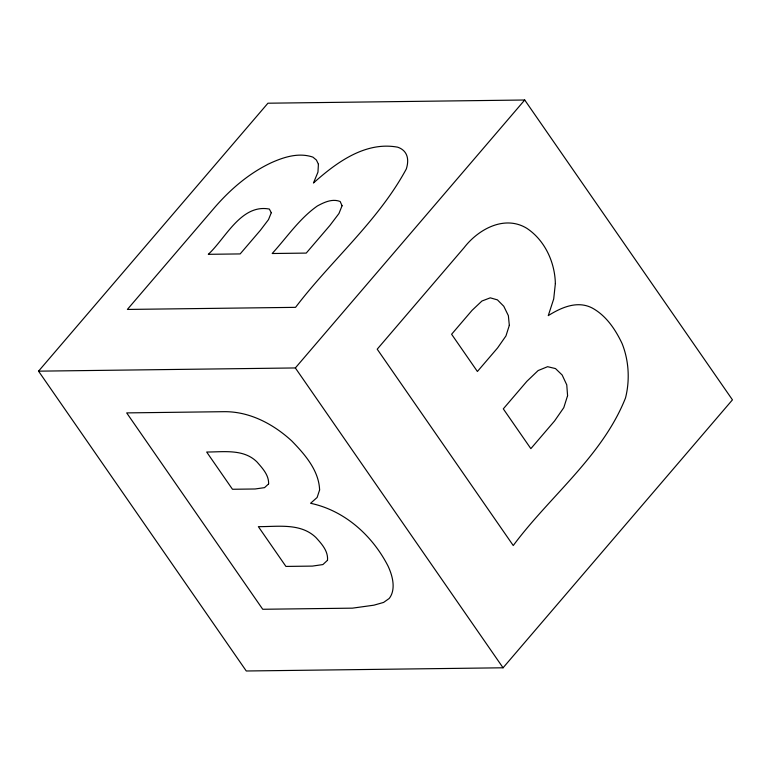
<?xml version="1.0" encoding="UTF-8"?>
<svg xmlns="http://www.w3.org/2000/svg" width="771" height="771" viewBox="0 0 771 771"><rect width="100%" height="100%" fill="white"/><g stroke="black" fill="none" stroke-linecap="round" stroke-linejoin="round"><path stroke-width="1.16" d="M38.55 371.159L267.932 103.208L524.723 100.008L732.45 399.841L503.068 667.792L246.277 670.992L38.55 371.159L295.351 367.95L524.723 100.008M295.351 367.95L503.068 667.792M318.413 164.242L317.96 172.126L313.46 183.016C336.146 162.691 365.252 141.17 397.624 147.174A70.151 29.529 -34.7 0 1 406.317 168.945C378.156 221.132 331.144 260.502 295.553 307.35L127.369 309.441L214.271 207.939C230.153 189.493 248.994 173.234 271.141 162.797C284.113 156.966 298.83 152.321 312.901 157.12L316.438 160.069L318.413 164.242M555.361 283.574L553.703 298.965L548.268 315.618C561.163 307.542 577.277 300.314 592.109 307.957C606.131 315.551 615.431 329.468 622.101 343.577A70.151 53.98 89.3 0 1 625.512 397.942C602.45 456.162 549.742 496.273 513.255 545.54L377.212 349.176L464.113 247.664C478.319 229.228 504.6 214.714 526.834 228.322C544.885 240.301 554.898 262.227 555.361 283.574M567.581 395.687L563.784 407.666L554.532 420.995L530.853 448.645L503.299 408.861L526.863 381.327L538.139 370.552L547.593 366.688L555.496 368.577L562.155 375.005L566.762 384.864L567.581 395.687M509.323 325.362L505.959 335.925L497.594 347.914L477.403 371.487L451.604 334.257L472.103 310.308L481.914 301.027L490.25 297.837L497.43 299.871L503.781 306.26L508.368 315.657L509.323 325.362M319.608 489.942L317.132 497.468L310.578 503.29C344.666 510.498 372.374 535.546 388.006 565.991A70.151 33.693 40.6 0 1 389.153 598.508L383.592 602.43L373.877 605.187L352.443 608.155L262.728 609.273L126.685 412.899L223.976 411.685C249.515 411.348 273.291 423.983 291.727 440.906C304.738 454.273 318.905 470.387 319.608 489.942M342.064 205.751L338.951 213.519L329.921 225.44L306.241 253.09L272.173 253.514C286.889 237.429 299.293 218.685 317.334 206.002C324.215 202.253 332.33 198.398 340.175 201.51L342.064 205.751M271.276 212.729L268.52 219.59L260.357 230.336L240.166 253.919L208.276 254.314C225.431 238.702 240.995 203.698 269.349 209.066L271.276 212.729M327.502 560.295L322.904 564.565L312.428 566.097L285.925 566.425L258.362 526.641C277.656 526.805 300.468 522.661 315.859 537.454C321.613 543.786 328.359 551.101 327.502 560.295M268.607 483.889L264.54 487.638L255.076 488.987L232.476 489.267L206.676 452.028C223.667 452.028 243.829 448.664 257.1 462.08C262.468 468.267 268.973 475.109 268.607 483.889"/></g></svg>
